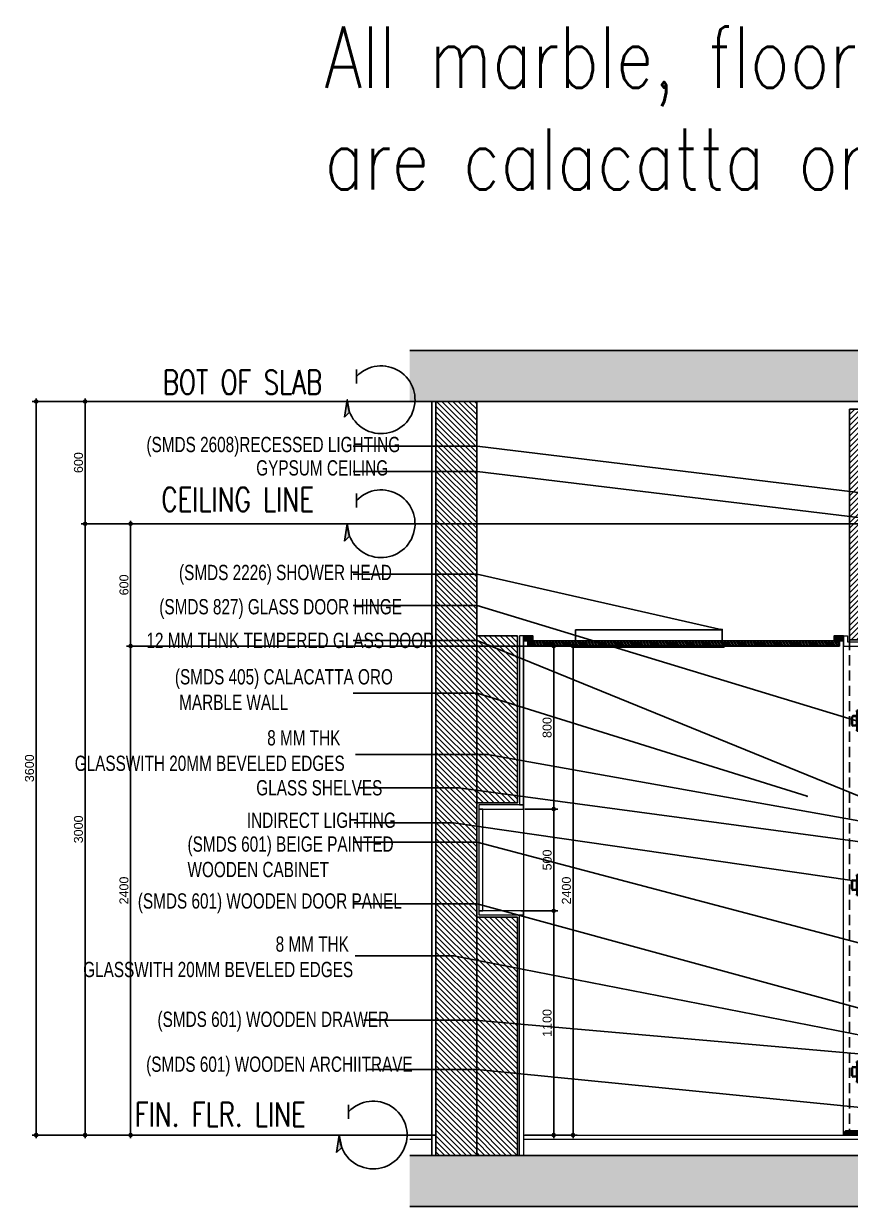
# Model space of a CAD drawing. Header units: inches. Extents: x 258415 to 640093, y 441672 to 945769.
# Drawn here: x 334032 to 338090, y 459374 to 465178 of the extents above; entities that cross this region are included whole.
import ezdxf

# ---------------------------------------------------------------- set-up
doc = ezdxf.new("R2010")
doc.units = ezdxf.units.IN
doc.header["$MEASUREMENT"] = 0
doc.linetypes.add('DASHED2', pattern=[0.375, 0.25, -0.125])
for name, color, linetype, lineweight in [('Beschlag', 5, 'Continuous', 35), ('CQ Glass Door', 4, 'Continuous', 0), ('CQ Gypsum Hatch', 8, 'Continuous', 20), ('CQ Hardware Accs.', 1, 'Continuous', 0), ('CQ Marble', 6, 'Continuous', 0)]:
    doc.layers.add(name, color=color, linetype=linetype, lineweight=lineweight)
for name, color, linetype in [('CQ centerline', 8, 'Continuous'), ('CQ elevation arrow label', 1, 'Continuous'), ('CQ Grg Gypsum', 41, 'Continuous'), ('CQ marble hatch', 8, 'Continuous'), ('CQ Plaster', 1, 'Continuous'), ('CQ SANITARY WARES', 212, 'Continuous'), ('CQ section wall', 3, 'Continuous'), ('CQ Section walls', 3, 'Continuous'), ('CQ text label', 3, 'Continuous'), ('CQ Wall hatch_CHB', 8, 'Continuous'), ('CQ Wall plan', 3, 'Continuous'), ('CQ_callout', 34, 'Continuous'), ('DIM', 251, 'Continuous'), ('Layer1', 1, 'Continuous'), ('P-SANITARY', 8, 'Continuous'), ('xref grd floor$2$CQ Wall hatch_CHB', 8, 'Continuous')]:
    doc.layers.add(name, color=color, linetype=linetype)
doc.styles.add('DIM 50', font='romans.shx', dxfattribs={"width": 0.75, "height": 100})
doc.styles.add('grid_250', font='romans.shx', dxfattribs={"width": 0.75, "height": 0.75})
doc.styles.add('ID-ROMANS', font='romans.shx', dxfattribs={"width": 0.8})
doc.styles.get("Standard").update_dxf_attribs({"font": 'arial.ttf'})
doc.dimstyles.new('CQ Anno', dxfattribs={"dimscale": 40, "dimtxt": 2.2, "dimasz": 0.75, "dimexe": 1, "dimexo": 0.5, "dimgap": 0.5, "dimtad": 1, "dimrnd": 1, "dimdsep": 46, "dimtxsty": 'Standard', "dimblk": 'x-04-bw-gf-dim-50$0$DIM12', "dimcen": 0.0025, "dimdle": 0.5, "dimclrd": 8, "dimclre": 8, "dimclrt": 2, "dimazin": 2, "dimtfac": 1, "dimtix": 1, "dimtmove": 1, "dimatfit": 0, "dimfxl": 50, "dimtolj": 1, "dimtzin": 0, "dimlwd": -1, "dimarcsym": 1})
doc.dimstyles.get("Standard").update_dxf_attribs({"dimtxt": 0.18, "dimasz": 0.18, "dimexe": 0.18, "dimexo": 0.0625, "dimgap": 0.09, "dimtad": 0, "dimtih": 1, "dimtoh": 1, "dimdec": 4, "dimzin": 0, "dimdsep": 46, "dimtxsty": 'Standard', "dimcen": 0.09, "dimadec": 0, "dimazin": 0, "dimtfac": 1, "dimtdec": 4, "dimtofl": 0, "dimtmove": 0, "dimatfit": 3, "dimfxl": 1, "dimtolj": 1, "dimtzin": 0, "dimarcsym": 0})
pattern_1 = [(45, (0, 0), (-13.25825215, 13.25825215), [])]

# ---------------------------------------------------------------- blocks, each defined once
blk = doc.blocks.new('ARROW LEVEL')
at = {"layer": 'Layer1'}
blk.add_hatch(color=256, dxfattribs=at).paths.add_polyline_path([(412574, 433440), (412587.3, 433525.1), (412599.2, 433463.4)])
at = {"layer": 'CQ centerline'}
blk.add_line((412633, 433605.1, 0), (412633, 433674, 0), dxfattribs=at)
blk.add_arc((412753.7, 433525.1, 0), 166.3, 180, 136.51003, dxfattribs=at)
at = {"layer": 'Layer1', "elevation": 0}
blk.add_lwpolyline([(412574, 433440), (412587.3, 433525.1), (412599.2, 433463.4)], close=True, dxfattribs=at)
blk = doc.blocks.new('section c and d ff12')
at = {"layer": 'CQ Wall hatch_CHB', "ltscale": 300, "extrusion": (1.65644e-08, -2.02966e-09, 1)}
h = blk.add_hatch(dxfattribs=at)
h.set_pattern_fill('AR-CONC', color=256, scale=10, angle=-13.97142, style=0)
h.set_pattern_definition([(36.028577, (7745.6, -14615.695), (68.0890203, -23.40695), [7.5, -82.5]), (341.028577, (7745.6, -14615.695), (4.696116, 76.343932), [6, -66]), (86.480021, (7751.27, -14617.646), (72.7851354, 52.936981), [6.374019, -70.114211]), (32.212777, (7750.43, -14596.29), (99.570572, -41.829513), [11.25, -123.75]), (82.664212, (7758.72, -14599.77), (114.220033, 71.96377), [9.561034, -105.171376]), (337.21274, (7750.43, -14596.29), (114.220033, 71.96377), [9, -99]), (7.028577, (7758.923, -14603.554), (48.2040844, -53.482392), [7.5, -82.5]), (312.028577, (7758.92, -14603.55), (41.119588, 64.495185), [6, -66]), (57.480021, (7762.94, -14608.01), (89.323671, 11.012793), [6.374019, -70.114211]), (23.5285767, (7745.598, -14615.695), (9.2173322, 32.010976), [0, -65.2, 0, -67, 0, -66.25]), (353.528577, (7745.598, -14615.695), (35.0512903, 31.9228578), [0, -38.2, 0, -63.7, 0, -25.25]), (313.5285767, (7723.957, -14610.311), (51.2584374, -15.0772595), [0, -25, 0, -78, 0, -103.5]), (303.528577, (7714.253, -14607.897), (59.0102484, -4.3659754), [0, -32.5, 0, -51.8, 0, -73.5])])
h.paths.add_polyline_path([(327558, 463573.9), (327558, 463323.9), (332240.1, 463323.9), (332240.1, 463573.9)])
h.paths.add_polyline_path([(327558, 459623.9), (327558, 459373.9), (332240.1, 459373.9), (332240.1, 459623.9)])
at = {"layer": 'CQ Wall hatch_CHB'}
h = blk.add_hatch(dxfattribs=at)
h.set_pattern_fill('ANSI31,_O', color=8, scale=150)
h.set_pattern_definition(pattern_1)
h.paths.add_polyline_path([(327711.2, 463323.9), (327911.2, 463323.9), (327911.2, 459623.9), (327711.2, 459623.9)])
at = {"layer": 'CQ Wall hatch_CHB', "extrusion": (1.65644e-08, -2.02966e-09, 1)}
h = blk.add_hatch(dxfattribs=at)
h.set_pattern_fill('ANSI31,_O', color=8, scale=150)
h.set_pattern_definition([(45, (428482.763, 493517.67), (-13.258252, 13.258252), [])])
h.paths.add_polyline_path([(331911.2, 463323.9), (332111.2, 463323.9), (332111.2, 459623.9), (331911.2, 459623.9)])
at = {"layer": 'CQ Wall hatch_CHB'}
h = blk.add_hatch(dxfattribs=at)
h.set_pattern_fill('ANSI31,_O', color=8, scale=150)
h.set_pattern_definition(pattern_1)
h.paths.add_polyline_path([(331711.2, 462173.9), (331911.2, 462173.9), (331911.2, 461353.9), (331711.2, 461353.9)])
h = blk.add_hatch(dxfattribs=at)
h.set_pattern_fill('ANSI31,_O', color=8, scale=150)
h.set_pattern_definition(pattern_1)
h.paths.add_polyline_path([(331711.2, 460793.9), (331911.2, 460793.9), (331911.2, 459623.9), (331711.2, 459623.9)])
at = {"layer": 'CQ Marble', "lineweight": 0, "ltscale": 0.03}
for q in [(331681, 459623.9, 0), (331701, 462173.9, 0)]:
    blk.add_line((331681, 462173.9, 0), q, dxfattribs=at)
at = {"layer": 'CQ Marble', "lineweight": 0, "ltscale": 0.03, "elevation": 0}
for points in [[(327941.2, 463323.9), (327921.2, 463323.9), (327921.2, 459623.9), (327941.2, 459623.9)], [(331681, 461343.9), (331901.2, 461343.9), (331901.2, 461323.9), (331681, 461323.9)], [(331881.2, 461323.9), (331901.2, 461323.9), (331901.2, 460823.9), (331881.2, 460823.9)], [(331681, 460823.9), (331901.2, 460823.9), (331901.2, 460803.9), (331681, 460803.9)], [(331701, 460803.9), (331681, 460803.9), (331681, 459623.9), (331701, 459623.9)]]:
    blk.add_lwpolyline(points, close=True, dxfattribs=at)
blk.add_lwpolyline([(331701, 462173.9), (331701, 461343.9), (331681, 461343.9), (331681, 462173.9)], dxfattribs=at)
at = {"layer": 'CQ Marble', "lineweight": 0, "ltscale": 0.03, "extrusion": (1.65644e-08, -2.02966e-09, 1), "elevation": 0}
for points in [[(327691.2, 459723.9), (327558, 459723.9)], [(331681, 459723.9), (327941.2, 459723.9)], [(332240.1, 459723.9), (332131.2, 459723.9)], [(327691.2, 459703.9), (327558, 459703.9)], [(331681, 459703.9), (327941.2, 459703.9)], [(332240.1, 459703.9), (332131.2, 459703.9)]]:
    blk.add_lwpolyline(points, dxfattribs=at)
at = {"layer": 'CQ Plaster'}
for p, q in [((327691.2, 463323.9, 0), (327691.2, 459623.9, 0)), ((332131.2, 463323.9, 0), (332131.2, 459623.9, 0))]:
    blk.add_line(p, q, dxfattribs=at)
at = {"layer": 'CQ Section walls'}
for p, q in [((327711.2, 463323.9, 0), (327711.2, 459623.9, 0)), ((327911.2, 463323.9, 0), (327911.2, 459623.9, 0)), ((331911.2, 463323.9, 0), (331911.2, 459623.9, 0)), ((332111.2, 463323.9, 0), (332111.2, 459723.9, 0))]:
    blk.add_line(p, q, dxfattribs=at)
at = {"layer": 'CQ Section walls', "extrusion": (1.65644e-08, -2.02966e-09, 1), "elevation": 0}
for points in [[(332240.1, 463573.9), (327558, 463573.9)], [(327558, 463323.9), (332240.1, 463323.9)], [(327558, 459623.9), (332240.1, 459623.9)], [(332240.1, 459373.9), (327558, 459373.9)]]:
    blk.add_lwpolyline(points, dxfattribs=at)
blk.add_lwpolyline([(331911.2, 463323.9), (332111.2, 463323.9), (332111.2, 459623.9), (331911.2, 459623.9)], close=True, dxfattribs=at)
at = {"layer": 'CQ Section walls', "elevation": 0}
for points in [[(331711.2, 462173.9), (331911.2, 462173.9), (331911.2, 461353.9), (331711.2, 461353.9)], [(331711.2, 460793.9), (331911.2, 460793.9), (331911.2, 459623.9), (331711.2, 459623.9)]]:
    blk.add_lwpolyline(points, close=True, dxfattribs=at)
at = {"layer": 'CQ text label', "elevation": 0}
blk.add_lwpolyline([(327711.2, 463323.9), (327911.2, 463323.9), (327911.2, 459623.9), (327711.2, 459623.9)], close=True, dxfattribs=at)
blk = doc.blocks.new('agitus L_7110 elevation b')
at = {"layer": 'Beschlag'}
for p, q in [((118956.4, 2032), (118974.4, 2032)), ((118981.4, 2057), (118974.4, 2057)), ((118974.4, 2051), (118974.4, 2057)), ((118974.4, 2051), (118974.4, 1963)), ((118981.4, 2057), (118981.4, 2051)), ((118981.4, 2055.6), (118981.9, 2055.6)), ((118981.4, 2051), (118981.4, 1963)), ((118981.9, 2055.6), (118981.9, 2050.8)), ((118981.9, 1962.8), (118981.9, 2050.8)), ((118981.9, 2046.5), (118982.4, 2046.5)), ((118982.4, 2043.5), (118981.9, 2043.5)), ((118981.9, 2042), (118982.4, 2042)), ((118981.9, 2034), (118982.4, 2034)), ((118981.9, 2032), (118982.4, 2032)), ((118982.4, 2032), (118981.9, 2032)), ((118982.4, 2046.5), (118982.4, 2046.5)), ((118982.4, 2045), (118982.4, 2046.5)), ((118982.4, 2045), (118982.4, 2031)), ((118950.4, 1988), (118950.4, 2026)), ((118952.4, 1988), (118952.4, 2026)), ((118952.5, 1988), (118952.5, 2026)), ((118956.4, 2030), (118968.4, 2030)), ((118956.4, 2029.9), (118968.4, 2029.9)), ((118968.4, 1984.1), (118956.4, 1984.1)), ((118968.4, 1984), (118956.4, 1984)), ((118974.4, 1982), (118956.4, 1982)), ((118972.3, 2026), (118972.3, 1988)), ((118972.4, 2026), (118972.4, 1988)), ((118982.4, 1982), (118981.9, 1982)), ((118981.9, 1982), (118982.4, 1982)), ((118981.9, 1980), (118982.4, 1980)), ((118982.4, 2026), (118982.4, 2031)), ((118982.4, 1988), (118982.4, 2026)), ((118982.4, 1983), (118982.4, 1988)), ((118982.4, 1983), (118982.4, 1969)), ((118974.4, 1957), (118974.4, 1963)), ((118974.4, 1957), (118981.4, 1957)), ((118981.4, 1963), (118981.4, 1957)), ((118981.4, 1958), (118981.9, 1958)), ((118981.9, 1972), (118982.4, 1972)), ((118982.4, 1970.5), (118981.9, 1970.5)), ((118981.9, 1967.5), (118982.4, 1967.5)), ((118981.9, 1962.8), (118981.9, 1958)), ((118982.4, 1967.5), (118982.4, 1969)), ((118982.4, 1967.5), (118982.4, 1967.5))]:
    blk.add_line(p, q, dxfattribs=at)
for centre, radius, start, end in [((118956.4, 2026), 6, 90, 180), ((118956.4, 1988), 6, 180, 270), ((118956.4, 2026), 4, 90, 180), ((118956.4, 1988), 4, 180, 270), ((118956.4, 2026), 3.9, 90, 180), ((118956.4, 1988), 3.9, 180, 270), ((118968.4, 2026), 4, 0, 90), ((118968.4, 2026), 3.9, 0, 90), ((118968.4, 1988), 4, 270, 0), ((118968.4, 1988), 3.9, 270, 0)]:
    blk.add_arc(centre, radius, start, end, dxfattribs=at)
blk = doc.blocks.new('section glass door')
at = {"layer": 'CQ marble hatch', "ltscale": 1000}
h = blk.add_hatch(dxfattribs=at)
h.set_pattern_fill('ANSI36', color=256, scale=25, angle=90, style=0)
h.set_pattern_definition([(135, (833347.281, 105124.397), (-6.076698901, 1.657281518), [7.8125, -1.5625, 0, -1.5625])])
h.paths.add_polyline_path([(329961.2, 459743.9), (330101.2, 459743.9), (330111.2, 459733.9), (330111.2, 459723.9), (329951.2, 459723.9), (329951.2, 459733.9)])
at = {"layer": 'xref grd floor$2$CQ Wall hatch_CHB'}
h = blk.add_hatch(dxfattribs=at)
h.set_pattern_fill('ANSI31,_O', color=8, scale=150, angle=90)
h.set_pattern_definition([(135, (0, -37.929), (-13.25825215, -13.25825215), [])])
h.paths.add_polyline_path([(329981.2, 462153.9), (330081.2, 462153.9), (330081.2, 463285.9), (329981.2, 463285.9)])
at = {"layer": 'CQ Glass Door', "lineweight": 0, "elevation": 0}
blk.add_lwpolyline([(330037.2, 459743.9), (330025.2, 459743.9), (330025.2, 461943.9), (330037.2, 461943.9)], close=True, dxfattribs=at)
at = {"layer": 'CQ Marble', "lineweight": 0, "ltscale": 1000}
for p, q in [((329951.2, 459723.9, 0), (329951.2, 462748.9, 0)), ((329951.2, 462748.9, 0), (329971.2, 462748.9, 0)), ((330111.2, 462173.9, 0), (330091.2, 462173.9, 0)), ((330111.2, 459723.9, 0), (330111.2, 462173.9, 0))]:
    blk.add_line(p, q, dxfattribs=at)
at = {"layer": 'CQ Marble', "lineweight": 0, "ltscale": 1000, "elevation": 0}
for points in [[(330091.2, 462173.9), (330091.2, 462143.9), (329971.2, 462143.9), (329971.2, 462748.9)], [(330111.2, 462173.9), (330111.2, 462123.9), (329951.2, 462123.9), (329951.2, 462710.9)]]:
    blk.add_lwpolyline(points, dxfattribs=at)
at = {"layer": 'CQ Marble', "color": 6, "elevation": 0}
blk.add_lwpolyline([(329961.2, 459743.9), (330101.2, 459743.9), (330111.2, 459733.9), (330111.2, 459723.9), (329951.2, 459723.9), (329951.2, 459733.9)], close=True, dxfattribs=at)
at = {"layer": 'CQ section wall', "color": 251, "linetype": 'DASHED2', "ltscale": 200}
for p, q in [((329981.2, 462153.9, 0), (329981.2, 459723.9, 0)), ((330081.2, 462153.9, 0), (330081.2, 459723.9, 0))]:
    blk.add_line(p, q, dxfattribs=at)
at = {"layer": 'CQ Wall plan', "elevation": 0}
blk.add_lwpolyline([(329981.2, 462153.9), (330081.2, 462153.9), (330081.2, 463285.9), (329981.2, 463285.9)], close=True, dxfattribs=at)
at = {"layer": 'CQ Hardware Accs.'}
for p in [(211042.8, 459750.1, 0), (211042.8, 458943.4, 0), (211042.7, 458027.1, 0)]:
    blk.add_blockref('agitus L_7110 elevation b', p, dxfattribs=at)
at = {"layer": 'CQ Hardware Accs.', "xscale": -1, "rotation": 359.9999999999997}
for p in [(449019.6, 459750.1, 0), (449019.6, 458943.4, 0), (449019.6, 458027.1, 0)]:
    blk.add_blockref('agitus L_7110 elevation b', p, dxfattribs=at)
blk = doc.blocks.new('hansgrohe shower heaven')
at = {"layer": 'P-SANITARY', "elevation": 0, "flags": 128}
for points in [[(4975, -11126.2), (5695, -11126.2)], [(4975, -11126.2), (5695, -11126.2)], [(4975, -11126.2), (4975, -11206.2)], [(5695, -11126.2), (5695, -11206.2)], [(4965, -11206.2), (5705, -11206.2)], [(4965, -11206.2), (4965, -11211.2)], [(4965, -11211.2), (5705, -11211.2)], [(5705, -11206.2), (5705, -11211.2)]]:
    blk.add_lwpolyline(points, dxfattribs=at)
at = {"layer": 'P-SANITARY', "lineweight": 0, "elevation": 0, "flags": 128}
blk.add_lwpolyline([(5695, -11126.2), (5615, -11126.2)], dxfattribs=at)
at = {"layer": 'P-SANITARY', "lineweight": 0}
for centre in [(5005, -11211.2), (5010, -11211.2), (5015, -11211.2), (5020, -11211.2), (5025, -11211.2), (5030, -11211.2), (5035, -11211.2), (5040, -11211.2), (5045, -11211.2), (5050, -11211.2), (5055, -11211.2), (5060, -11211.2), (5065, -11211.2), (5070, -11211.2), (5075, -11211.2), (5080, -11211.2), (5085, -11211.2), (5090, -11211.2), (5095, -11211.2), (5100, -11211.2), (5105, -11211.2), (5110, -11211.2), (5115, -11211.2), (5120, -11211.2), (5125, -11211.2), (5130, -11211.2), (5135, -11211.2), (5140, -11211.2), (5145, -11211.2), (5150, -11211.2), (5155, -11211.2), (5160, -11211.2), (5165, -11211.2), (5170, -11211.2), (5175, -11211.2), (5180, -11211.2), (5185, -11211.2), (5190, -11211.2), (5195, -11211.2), (5200, -11211.2), (5205, -11211.2), (5210, -11211.2), (5215, -11211.2), (5220, -11211.2), (5225, -11211.2), (5230, -11211.2), (5235, -11211.2), (5240, -11211.2), (5245, -11211.2), (5250, -11211.2), (5255, -11211.2), (5260, -11211.2), (5265, -11211.2), (5270, -11211.2), (5275, -11211.2), (5280, -11211.2), (5285, -11211.2), (5290, -11211.2), (5295, -11211.2), (5300, -11211.2), (5305, -11211.2), (5310, -11211.2), (5315, -11211.2), (5320, -11211.2), (5325, -11211.2), (5330, -11211.2), (5335, -11211.2), (5340, -11211.2), (5345, -11211.2), (5350, -11211.2), (5355, -11211.2), (5360, -11211.2), (5365, -11211.2), (5370, -11211.2), (5375, -11211.2), (5380, -11211.2), (5385, -11211.2), (5390, -11211.2), (5395, -11211.2), (5400, -11211.2), (5405, -11211.2), (5410, -11211.2), (5415, -11211.2), (5420, -11211.2), (5425, -11211.2), (5430, -11211.2), (5435, -11211.2), (5440, -11211.2), (5445, -11211.2), (5450, -11211.2), (5455, -11211.2), (5460, -11211.2), (5465, -11211.2), (5470, -11211.2), (5475, -11211.2), (5480, -11211.2), (5485, -11211.2), (5490, -11211.2), (5495, -11211.2), (5500, -11211.2), (5505, -11211.2), (5510, -11211.2), (5515, -11211.2), (5520, -11211.2), (5525, -11211.2), (5530, -11211.2), (5535, -11211.2), (5540, -11211.2), (5545, -11211.2), (5550, -11211.2), (5555, -11211.2), (5560, -11211.2), (5565, -11211.2), (5570, -11211.2), (5575, -11211.2), (5580, -11211.2), (5585, -11211.2), (5590, -11211.2), (5595, -11211.2), (5600, -11211.2), (5605, -11211.2), (5610, -11211.2), (5615, -11211.2), (5620, -11211.2), (5625, -11211.2), (5630, -11211.2), (5635, -11211.2), (5640, -11211.2), (5645, -11211.2), (5650, -11211.2), (5655, -11211.2), (5660, -11211.2), (5665, -11211.2), (5670, -11211.2), (5675, -11211.2), (5680, -11211.2), (5685, -11211.2)]:
    blk.add_arc(centre, 1, 180, 0, dxfattribs=at)
blk = doc.blocks.new('x-04-bw-gf-dim-50$0$DIM12')
at = {"color": 8}
blk.add_line((-1, 0), (1, 0), dxfattribs=at)
blk.add_line((0, -1), (0, 1))
blk.add_circle((0, 0), 0.5)
blk = doc.blocks.new('*D414')
at = {"layer": 'Defpoints', "color": 0, "transparency": 16777216}
for p in [(336369.4, 463323.8, 0), (334093.8, 459723.9), (336062.9, 459723.9, 0)]:
    blk.add_point(p, dxfattribs=at)
at = {"layer": 'DIM', "color": 8, "lineweight": -2, "transparency": 16777216}
for p, q in [((336359.4, 463323.8), (334073.8, 463323.8)), ((336052.9, 459723.9), (334073.8, 459723.9))]:
    blk.add_line(p, q, dxfattribs=at)
at = {"layer": 'DIM', "color": 8, "transparency": 16777216}
blk.add_line((334093.8, 463308.8), (334093.8, 459738.9), dxfattribs=at)
at = {"layer": 'DIM', "color": 8, "transparency": 16777216, "xscale": 15, "yscale": 15, "zscale": 15}
for p, rotation in [((334093.8, 463323.8), 90), ((334093.8, 459723.9), 270)]:
    blk.add_blockref('x-04-bw-gf-dim-50$0$DIM12', p, dxfattribs=dict(at, rotation=rotation))
at = {"layer": 'DIM', "color": 2, "transparency": 16777216, "insert": (334061.3, 461523.8), "char_height": 44, "attachment_point": 5, "rotation": 90}
blk.add_mtext('\\A1;3600', dxfattribs=at)
blk = doc.blocks.new('*D415')
at = {"layer": 'Defpoints', "color": 0, "transparency": 16777216}
for p in [(336469.4, 462723.9, 0), (334334.1, 459723.9), (336062.9, 459723.9, 0)]:
    blk.add_point(p, dxfattribs=at)
at = {"layer": 'DIM', "color": 8, "lineweight": -2, "transparency": 16777216}
for p, q in [((336459.4, 462723.9), (334314.1, 462723.9)), ((336052.9, 459723.9), (334314.1, 459723.9))]:
    blk.add_line(p, q, dxfattribs=at)
at = {"layer": 'DIM', "color": 8, "transparency": 16777216}
blk.add_line((334334.1, 462708.9), (334334.1, 459738.9), dxfattribs=at)
at = {"layer": 'DIM', "color": 8, "transparency": 16777216, "xscale": 15, "yscale": 15, "zscale": 15}
for p, rotation in [((334334.1, 462723.9), 90), ((334334.1, 459723.9), 270)]:
    blk.add_blockref('x-04-bw-gf-dim-50$0$DIM12', p, dxfattribs=dict(at, rotation=rotation))
at = {"layer": 'DIM', "color": 2, "transparency": 16777216, "insert": (334301.6, 461223.9), "char_height": 44, "attachment_point": 5, "rotation": 90}
blk.add_mtext('\\A1;3000', dxfattribs=at)
blk = doc.blocks.new('*D416')
at = {"layer": 'Defpoints', "color": 0, "transparency": 16777216}
for p in [(334334.1, 463323.8), (336579.3, 463323.8, 0), (336469.4, 462723.9, 0)]:
    blk.add_point(p, dxfattribs=at)
at = {"layer": 'DIM', "color": 8, "lineweight": -2, "transparency": 16777216}
for p, q in [((336569.3, 463323.8), (334314.1, 463323.8)), ((336459.4, 462723.9), (334314.1, 462723.9))]:
    blk.add_line(p, q, dxfattribs=at)
at = {"layer": 'DIM', "color": 8, "transparency": 16777216}
blk.add_line((334334.1, 462738.9), (334334.1, 463308.8), dxfattribs=at)
at = {"layer": 'DIM', "color": 8, "transparency": 16777216, "xscale": 15, "yscale": 15, "zscale": 15}
for p, rotation in [((334334.1, 463323.8), 90), ((334334.1, 462723.9), 270)]:
    blk.add_blockref('x-04-bw-gf-dim-50$0$DIM12', p, dxfattribs=dict(at, rotation=rotation))
at = {"layer": 'DIM', "color": 2, "transparency": 16777216, "insert": (334301.6, 463023.8), "char_height": 44, "attachment_point": 5, "rotation": 90}
blk.add_mtext('\\A1;600', dxfattribs=at)
blk = doc.blocks.new('*D417')
at = {"layer": 'Defpoints', "color": 0, "transparency": 16777216}
for p in [(336506.4, 462123.8, 0), (334557.5, 459723.9), (336062.9, 459723.9, 0)]:
    blk.add_point(p, dxfattribs=at)
at = {"layer": 'DIM', "color": 8, "lineweight": -2, "transparency": 16777216}
for p, q in [((336496.4, 462123.8), (334537.5, 462123.8)), ((336052.9, 459723.9), (334537.5, 459723.9))]:
    blk.add_line(p, q, dxfattribs=at)
at = {"layer": 'DIM', "color": 8, "transparency": 16777216}
blk.add_line((334557.5, 462108.8), (334557.5, 459738.9), dxfattribs=at)
at = {"layer": 'DIM', "color": 8, "transparency": 16777216, "xscale": 15, "yscale": 15, "zscale": 15}
for p, rotation in [((334557.5, 462123.8), 90), ((334557.5, 459723.9), 270)]:
    blk.add_blockref('x-04-bw-gf-dim-50$0$DIM12', p, dxfattribs=dict(at, rotation=rotation))
at = {"layer": 'DIM', "color": 2, "transparency": 16777216, "insert": (334525, 460923.8), "char_height": 44, "attachment_point": 5, "rotation": 90}
blk.add_mtext('\\A1;2400', dxfattribs=at)
blk = doc.blocks.new('*D418')
at = {"layer": 'Defpoints', "color": 0, "transparency": 16777216}
for p in [(334557.5, 462723.8), (338236.3, 462723.8, 0), (336506.4, 462123.8, 0)]:
    blk.add_point(p, dxfattribs=at)
at = {"layer": 'DIM', "color": 8, "lineweight": -2, "transparency": 16777216}
for p, q in [((338226.3, 462723.8), (334537.5, 462723.8)), ((336496.4, 462123.8), (334537.5, 462123.8))]:
    blk.add_line(p, q, dxfattribs=at)
at = {"layer": 'DIM', "color": 8, "transparency": 16777216}
blk.add_line((334557.5, 462138.8), (334557.5, 462708.8), dxfattribs=at)
at = {"layer": 'DIM', "color": 8, "transparency": 16777216, "xscale": 15, "yscale": 15, "zscale": 15}
for p, rotation in [((334557.5, 462723.8), 90), ((334557.5, 462123.8), 270)]:
    blk.add_blockref('x-04-bw-gf-dim-50$0$DIM12', p, dxfattribs=dict(at, rotation=rotation))
at = {"layer": 'DIM', "color": 2, "transparency": 16777216, "insert": (334525, 462423.8), "char_height": 44, "attachment_point": 5, "rotation": 90}
blk.add_mtext('\\A1;600', dxfattribs=at)
blk = doc.blocks.new('*D429')
at = {"layer": 'Defpoints', "color": 0, "transparency": 16777216}
for p in [(336462.4, 460823.8, 0), (336482.4, 459723.8, 0), (336634.4, 459723.8)]:
    blk.add_point(p, dxfattribs=at)
at = {"layer": 'DIM', "color": 8, "lineweight": -2, "transparency": 16777216}
for p, q in [((336472.4, 460823.8), (336654.4, 460823.8)), ((336492.4, 459723.8), (336654.4, 459723.8))]:
    blk.add_line(p, q, dxfattribs=at)
at = {"layer": 'DIM', "color": 8, "transparency": 16777216}
blk.add_line((336634.4, 460808.8), (336634.4, 459738.8), dxfattribs=at)
at = {"layer": 'DIM', "color": 8, "transparency": 16777216, "xscale": 15, "yscale": 15, "zscale": 15}
for p, rotation in [((336634.4, 460823.8), 90), ((336634.4, 459723.8), 270)]:
    blk.add_blockref('x-04-bw-gf-dim-50$0$DIM12', p, dxfattribs=dict(at, rotation=rotation))
at = {"layer": 'DIM', "color": 2, "transparency": 16777216, "insert": (336602, 460273.8), "char_height": 44, "attachment_point": 5, "rotation": 90}
blk.add_mtext('\\A1;1100', dxfattribs=at)
blk = doc.blocks.new('*D430')
at = {"layer": 'Defpoints', "color": 0, "transparency": 16777216}
for p in [(336482.4, 462123.8, 0), (336482.4, 459723.8, 0), (336729.1, 459723.8)]:
    blk.add_point(p, dxfattribs=at)
at = {"layer": 'DIM', "color": 8, "lineweight": -2, "transparency": 16777216}
for p, q in [((336492.4, 462123.8), (336749.1, 462123.8)), ((336492.4, 459723.8), (336749.1, 459723.8))]:
    blk.add_line(p, q, dxfattribs=at)
at = {"layer": 'DIM', "color": 8, "transparency": 16777216}
blk.add_line((336729.1, 462108.8), (336729.1, 459738.8), dxfattribs=at)
at = {"layer": 'DIM', "color": 8, "transparency": 16777216, "xscale": 15, "yscale": 15, "zscale": 15}
for p, rotation in [((336729.1, 462123.8), 90), ((336729.1, 459723.8), 270)]:
    blk.add_blockref('x-04-bw-gf-dim-50$0$DIM12', p, dxfattribs=dict(at, rotation=rotation))
at = {"layer": 'DIM', "color": 2, "transparency": 16777216, "insert": (336696.6, 460923.8), "char_height": 44, "attachment_point": 5, "rotation": 90}
blk.add_mtext('\\A1;2400', dxfattribs=at)
blk = doc.blocks.new('*D431')
at = {"layer": 'Defpoints', "color": 0, "transparency": 16777216}
for p in [(336482.4, 461323.8, 0), (336634.4, 461323.8), (336462.4, 460823.8, 0)]:
    blk.add_point(p, dxfattribs=at)
at = {"layer": 'DIM', "color": 8, "lineweight": -2, "transparency": 16777216}
for p, q in [((336492.4, 461323.8), (336654.4, 461323.8)), ((336472.4, 460823.8), (336654.4, 460823.8))]:
    blk.add_line(p, q, dxfattribs=at)
at = {"layer": 'DIM', "color": 8, "transparency": 16777216}
blk.add_line((336634.4, 460838.8), (336634.4, 461308.8), dxfattribs=at)
at = {"layer": 'DIM', "color": 8, "transparency": 16777216, "xscale": 15, "yscale": 15, "zscale": 15}
for p, rotation in [((336634.4, 461323.8), 90), ((336634.4, 460823.8), 270)]:
    blk.add_blockref('x-04-bw-gf-dim-50$0$DIM12', p, dxfattribs=dict(at, rotation=rotation))
at = {"layer": 'DIM', "color": 2, "transparency": 16777216, "insert": (336602, 461073.8), "char_height": 44, "attachment_point": 5, "rotation": 90}
blk.add_mtext('\\A1;500', dxfattribs=at)
blk = doc.blocks.new('*D432')
at = {"layer": 'Defpoints', "color": 0, "transparency": 16777216}
for p in [(336486.4, 462123.8), (336482.4, 461323.8, 0), (336634.4, 461323.8)]:
    blk.add_point(p, dxfattribs=at)
at = {"layer": 'DIM', "color": 8, "lineweight": -2, "transparency": 16777216}
for p, q in [((336496.4, 462123.8), (336654.4, 462123.8)), ((336492.4, 461323.8), (336654.4, 461323.8))]:
    blk.add_line(p, q, dxfattribs=at)
at = {"layer": 'DIM', "color": 8, "transparency": 16777216}
blk.add_line((336634.4, 462108.8), (336634.4, 461338.8), dxfattribs=at)
at = {"layer": 'DIM', "color": 8, "transparency": 16777216, "xscale": 15, "yscale": 15, "zscale": 15}
for p, rotation in [((336634.4, 462123.8), 90), ((336634.4, 461323.8), 270)]:
    blk.add_blockref('x-04-bw-gf-dim-50$0$DIM12', p, dxfattribs=dict(at, rotation=rotation))
at = {"layer": 'DIM', "color": 2, "transparency": 16777216, "insert": (336602, 461723.8), "char_height": 44, "attachment_point": 5, "rotation": 90}
blk.add_mtext('\\A1;800', dxfattribs=at)

msp = doc.modelspace()

# ---------------------------------------------------------------- hatches: boundary and pattern name
at = {"layer": 'CQ Gypsum Hatch'}
h = msp.add_hatch(dxfattribs=at)
h.set_pattern_fill('ANSI31', color=256, scale=50, angle=76.0285767, style=0)
h.set_pattern_definition([(121.0285767, (-6464.915, -0.0223), (-5.35568947, -3.22165956), [])])
edge = h.paths.add_edge_path()
edge.add_line((336531.4, 462148.832), (338011.271, 462148.832))
edge.add_line((338011.271, 462148.832), (338011.271, 462173.832))
edge.add_line((338011.271, 462173.832), (338056.271, 462173.832))
edge.add_line((338056.271, 462173.832), (338056.271, 462148.832))
edge.add_line((338056.271, 462148.832), (338036.271, 462148.832))
edge.add_line((338036.271, 462148.832), (338036.271, 462123.832))
edge.add_line((338036.271, 462123.832), (336506.4, 462123.832))
edge.add_line((336506.4, 462123.832), (336506.4, 462148.832))
edge.add_line((336506.4, 462148.832), (336486.4, 462148.832))
edge.add_line((336486.4, 462148.832), (336486.4, 462173.832))
edge.add_line((336486.4, 462173.832), (336531.4, 462173.832))
edge.add_line((336531.4, 462173.832), (336531.4, 462148.832))
edge.add_line((336531.4, 462148.832), (338011.271, 462148.832))

# ---------------------------------------------------------------- linework, layer by layer
at = {"layer": 'CQ Grg Gypsum', "elevation": 0}
msp.add_lwpolyline([(336531.4, 462148.832), (338011.271, 462148.832), (338011.271, 462173.832), (338056.271, 462173.832), (338056.271, 462148.832), (338036.271, 462148.832), (338036.271, 462123.832), (336506.4, 462123.832), (336506.4, 462148.832), (336486.4, 462148.832), (336486.4, 462173.832), (336531.4, 462173.832), (336531.4, 462148.832), (338011.271, 462148.832)], dxfattribs=at)

# ---------------------------------------------------------------- block references
at = {"layer": 'CQ elevation arrow label'}
for p in [(-76966.552, 29807.401, 0), (-76966.552, 29198.771, 0), (-77005.598, 26198.771, 0)]:
    msp.add_blockref('ARROW LEVEL', p, dxfattribs=at)
at = {"layer": 'CQ SANITARY WARES', "lineweight": 0}
msp.add_blockref('hansgrohe shower heaven', (331765.427, 473330.011, 0), dxfattribs=at)
at = {"layer": 'CQ section wall', "xscale": -1}
msp.add_blockref('section c and d ff12', (668167.445, -0.022, 0), dxfattribs=at)
at = {"layer": 'CQ text label', "xscale": -1}
msp.add_blockref('section glass door', (668167.445, -0.022, 0), dxfattribs=at)

# ---------------------------------------------------------------- texts
at = {"layer": 'CQ text label', "style": 'grid_250', "width": 0.75}
for s, p in [('BOT OF SLAB ', (334715.67, 463359.853, 0)), ('CEILING LINE', (334708.781, 462784.703, -0.001)), ('FIN. FLR. LINE', (334577.867, 459766.225, 0))]:
    msp.add_text(s, height=117.6, rotation=0, dxfattribs=at).set_placement(p)
at = {"layer": 'CQ text label', "color": 3, "ltscale": 500, "char_height": 75, "width": 1867.39225, "style": 'DIM 50'}
for s, insert, attachment_point in [('{\\fCityBlueprint|b0|i0|c2|p2;(SMDS 2608)RECESSED LIGHTING}', (334635.207, 463150.398, 0), 1), ('{\\fCityBlueprint|b0|i0|c2|p2;GYPSUM CEILING}', (335174.048, 463035.506, -0.001), 1), ('{\\fCityBlueprint|b0|i0|c2|p2;(SMDS 2226) SHOWER HEAD}', (334795.059, 462522.326, -0.001), 1), ('{\\fCityBlueprint|b0|i0|c2|p2;(SMDS 827) GLASS DOOR HINGE}', (334698.236, 462354.285, -0.001), 1), ('{\\fCityBlueprint|b0|i0|c2|p2;12 MM THNK TEMPERED GLASS DOOR}', (334635.112, 462189.006, -0.001), 1), ('{\\fCityBlueprint|b0|i0|c2|p2;(SMDS 405) CALACATTA ORO^J MARBLE WALL}', (334774.904, 462010.325, -0.001), 1), ('\\pi1037;{\\fCityBlueprint|b0|i0|c2|p2;8 MM THK  GLASSWITH 20MM BEVELED EDGES}', (335608.151, 461710.802), 3), ('{\\fCityBlueprint|b0|i0|c2|p2;GLASS SHELVES}', (335174.254, 461465.645, 0), 1), ('{\\fCityBlueprint|b0|i0|c2|p2;INDIRECT LIGHTING}', (335128.112, 461306.336, 0), 1), ('{\\fCityBlueprint|b0|i0|c2|p2;(SMDS 601) BEIGE PAINTED \\PWOODEN CABINET}', (334836.832, 461189.481), 1), ('{\\fCityBlueprint|b0|i0|c2|p2;(SMDS 601) WOODEN DOOR PANEL}', (334592.879, 460910.093, -0.001), 1), ('\\pi1037;{\\fCityBlueprint|b0|i0|c2|p2;8 MM THK  GLASSWITH 20MM BEVELED EDGES}', (335649.621, 460698.744), 3), ('{\\fCityBlueprint|b0|i0|c2|p2;(SMDS 601) WOODEN DRAWER}', (334689.363, 460329.491), 1), ('{\\fCityBlueprint|b0|i0|c2|p2;(SMDS 601) WOODEN ARCHIITRAVE}', (334633.875, 460109.029, -0.001), 1)]:
    msp.add_mtext(s, dxfattribs=dict(at, insert=insert, attachment_point=attachment_point))
at = {"layer": 'Defpoints', "insert": (335509.434, 465164.012, 0), "char_height": 300, "width": 6757.12122, "attachment_point": 1, "style": 'ID-ROMANS'}
msp.add_mtext('{\\C6;All marble, floor, walls, vanity top, are calacatta oro}', dxfattribs=at)

# ---------------------------------------------------------------- dimensions: what is measured, and where the dimension line sits
at = {"layer": 'DIM', "color": 8}
for base, p1, p2, angle, picture, middle in [((334093.816, 459723.855, 0), (336369.37, 463323.832, 0), (336062.867, 459723.855, -0.001), 90, '*D414', (334061.336, 461523.844, 0)), ((334334.073, 463323.832, 0), (336469.368, 462723.855, 0), (336579.333, 463323.832, 0), 270, '*D416', (334301.608, 463023.844, 0)), ((334334.073, 459723.855, 0), (336469.368, 462723.855, 0), (336062.867, 459723.855, -0.001), 90, '*D415', (334301.593, 461223.855, 0)), ((334557.471, 462723.832), (336506.4, 462123.832, 0), (338236.279, 462723.832, 0), 270, '*D418', (334525.005, 462423.832)), ((334557.471, 459723.855), (336506.4, 462123.832, 0), (336062.867, 459723.855, -0.001), 90, '*D417', (334525.005, 460923.844)), ((336729.078, 459723.832), (336482.398, 462123.832, 0), (336482.398, 459723.832, 0), 90, '*D430', (336696.613, 460923.832)), ((336634.422, 461323.832), (336486.398, 462123.832), (336482.398, 461323.832, 0), 90, '*D432', (336601.957, 461723.832)), ((336634.422, 461323.832), (336462.396, 460823.832, 0), (336482.398, 461323.832, 0), 270, '*D431', (336601.957, 461073.832)), ((336634.422, 459723.832), (336462.396, 460823.832, 0), (336482.398, 459723.832, 0), 90, '*D429', (336601.957, 460273.832))]:
    dim = msp.add_linear_dim(base=base, p1=p1, p2=p2, angle=angle, dimstyle='CQ Anno', override={"dimscale": 20}, dxfattribs=at)
    dim.commit()
    dim.dimension.update_dxf_attribs({"geometry": picture, "text_midpoint": middle})

# ---------------------------------------------------------------- leaders
at = {"layer": 'CQ_callout'}
for points in [[(338895.762, 462784.755, -0.001), (336259.257, 463105.027, -0.001), (335649.722, 463105.027, -0.001)], [(338379.973, 462723.832, -0.001), (336259.257, 462979.992, -0.001), (335649.722, 462979.992, -0.001)], [(337460.4, 462203.832, -0.001), (336259.257, 462475.878, -0.001), (335649.722, 462475.878, -0.001)], [(338120.168, 461757.11, -0.001), (336259.257, 462323.003, -0.001), (335649.722, 462323.003, -0.001)], [(338142.268, 461383.861, -0.001), (336259.257, 462151.596, -0.001), (335649.722, 462151.596, -0.001)], [(337877.693, 461386.849, -0.001), (336259.257, 461893.082, -0.001), (335649.722, 461893.082, -0.001)], [(339602.817, 461002.371, 0), (336310.305, 461590.947, 0), (335661.797, 461590.947, 0)], [(339931.27, 460922.998, 0), (336166.535, 461427.93, 0), (335674.89, 461427.93, 0)], [(340106.27, 460681.306, 0), (336142.642, 461255.836, 0), (335654.678, 461255.836, 0)], [(339723.539, 460246.396, 0.001), (336259.257, 461161.745, 0.001), (335649.722, 461161.745, 0.001)], [(338561.439, 460228.396, -0.001), (336259.257, 460858.656, -0.001), (335649.722, 460858.656, -0.001)], [(338695.62, 460104.379, 0.001), (336143.657, 460604.04, 0.001), (335659.717, 460604.04, 0.001)], [(339613.805, 459993.295, 0), (336249.211, 460287.213, 0), (335701.647, 460287.213, 0)], [(338385.226, 459835.222, 0), (336259.257, 460046.181, 0), (335711.694, 460046.181, 0)]]:
    msp.add_leader(points, dimstyle='Standard', override={"dimasz": 10, "dimldrblk": 'Dot', "dimfxl": 0.1, "dimarcsym": 2}, dxfattribs=at)

doc.saveas('drawing.dxf')
